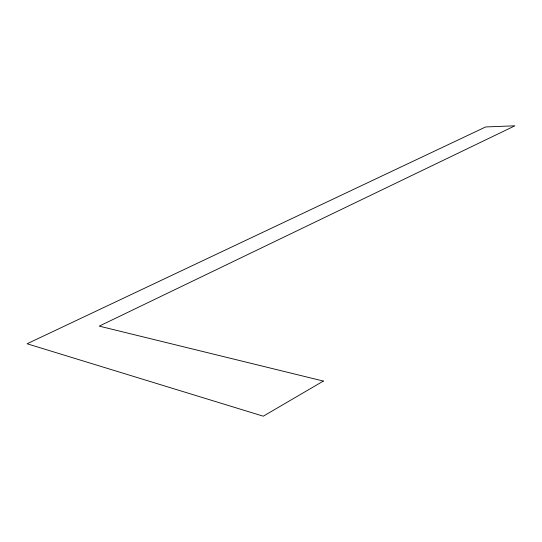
<?xml version="1.0" encoding="UTF-8"?>
<svg xmlns="http://www.w3.org/2000/svg" width="542" height="542" viewBox="0 0 542 542"><rect width="100%" height="100%" fill="white"/><g stroke="black" fill="none" stroke-linecap="round" stroke-linejoin="round"><path stroke-width="0.81" d="M323.357 381.067L263.283 416.195L27.1 343.77L485.639 126.957L514.9 125.805L99.233 326.121L323.357 381.067"/></g></svg>
